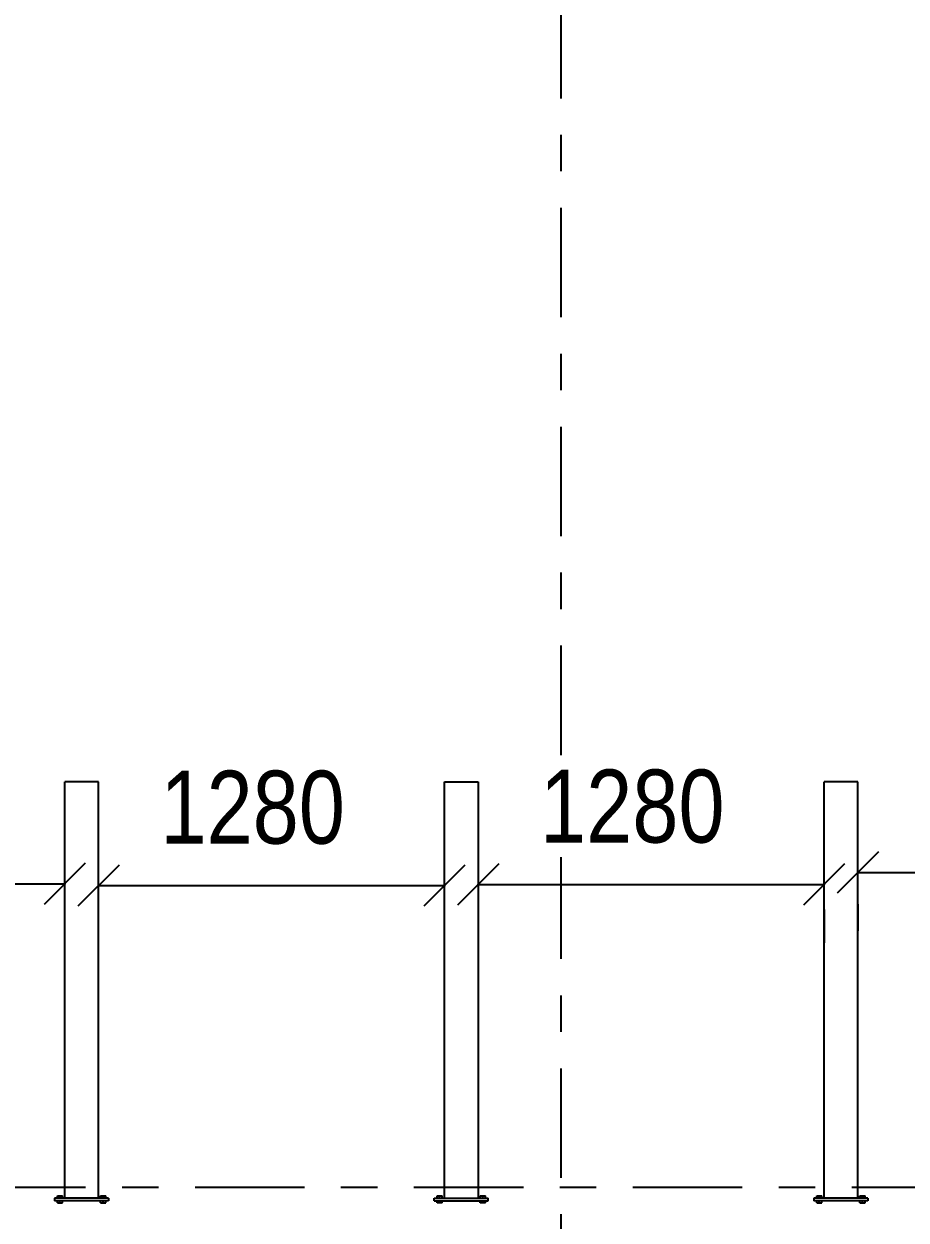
# Model space of a CAD drawing. Header units: millimetres. Extents: x 914 to 1731, y -85 to 465.
# Drawn here: x 1184.54 to 1208.72, y 368.01 to 400.8 of the extents above; entities that cross this region are included whole.
import ezdxf

# ---------------------------------------------------------------- set-up
doc = ezdxf.new("R2010")
doc.units = ezdxf.units.MM
doc.linetypes.add('XKITLINE00', pattern=[0])
doc.linetypes.add('XKITLINE03', pattern=[6, 3, -1, 1, -1])
for name, color, linetype, lineweight in [('Bolt', 1, 'Continuous', 0), ('S033M_GRID-STRUCT', 1, 'Continuous', 0), ('S060M_DIMENSION', 6, 'Continuous', 0), ('S281M_STEEL-COL', 3, 'Continuous', 0)]:
    doc.layers.add(name, color=color, linetype=linetype, lineweight=lineweight)
doc.styles.add('COMIC_SANS_MS', font='comic.ttf')

msp = doc.modelspace()

# ---------------------------------------------------------------- linework, layer by layer
at = {"layer": 'Bolt', "linetype": 'XKITLINE00', "lineweight": 25}
for p, q in [((1185.459, 368.614), (1185.459, 368.673)), ((1185.459, 368.673), (1185.6, 368.673)), ((1185.459, 368.614), (1185.459, 368.673)), ((1185.459, 368.673), (1185.6, 368.673)), ((1185.459, 368.614), (1185.459, 368.673)), ((1185.459, 368.673), (1185.6, 368.673)), ((1185.459, 368.614), (1185.459, 368.673)), ((1185.459, 368.673), (1185.6, 368.673)), ((1185.459, 368.614), (1185.459, 368.673)), ((1185.459, 368.673), (1185.6, 368.673)), ((1185.459, 368.614), (1185.459, 368.673)), ((1185.459, 368.673), (1185.6, 368.673)), ((1185.459, 368.614), (1185.459, 368.673)), ((1185.459, 368.673), (1185.6, 368.673)), ((1185.459, 368.614), (1185.459, 368.673)), ((1185.459, 368.673), (1185.6, 368.673)), ((1185.459, 368.614), (1185.459, 368.673)), ((1185.459, 368.673), (1185.6, 368.673)), ((1185.459, 368.614), (1185.459, 368.673)), ((1185.459, 368.673), (1185.6, 368.673)), ((1185.459, 368.614), (1185.459, 368.673)), ((1185.459, 368.673), (1185.6, 368.673)), ((1185.459, 368.614), (1185.459, 368.673)), ((1185.459, 368.673), (1185.6, 368.673)), ((1185.459, 368.614), (1185.459, 368.673)), ((1185.459, 368.673), (1185.6, 368.673)), ((1185.459, 368.614), (1185.459, 368.673)), ((1185.459, 368.673), (1185.6, 368.673)), ((1185.459, 368.614), (1185.459, 368.673)), ((1185.459, 368.673), (1185.6, 368.673)), ((1185.459, 368.614), (1185.459, 368.673)), ((1185.459, 368.673), (1185.6, 368.673)), ((1185.459, 368.614), (1185.459, 368.673)), ((1185.459, 368.673), (1185.6, 368.673)), ((1185.459, 368.614), (1185.459, 368.673)), ((1185.459, 368.673), (1185.6, 368.673)), ((1185.459, 368.614), (1185.459, 368.673)), ((1185.459, 368.673), (1185.6, 368.673)), ((1185.459, 368.614), (1185.459, 368.673)), ((1185.459, 368.673), (1185.6, 368.673)), ((1185.459, 368.614), (1185.459, 368.673)), ((1185.459, 368.673), (1185.6, 368.673)), ((1185.459, 368.614), (1185.459, 368.673)), ((1185.459, 368.673), (1185.6, 368.673)), ((1185.459, 368.481), (1185.459, 368.54)), ((1185.459, 368.481), (1185.459, 368.54)), ((1185.459, 368.481), (1185.459, 368.54)), ((1185.459, 368.481), (1185.459, 368.54)), ((1185.459, 368.481), (1185.459, 368.54)), ((1185.459, 368.481), (1185.459, 368.54)), ((1185.459, 368.481), (1185.459, 368.54)), ((1185.459, 368.481), (1185.459, 368.54)), ((1185.459, 368.481), (1185.459, 368.54)), ((1185.459, 368.481), (1185.459, 368.54)), ((1185.459, 368.481), (1185.459, 368.54)), ((1185.459, 368.481), (1185.459, 368.54)), ((1185.459, 368.481), (1185.459, 368.54)), ((1185.459, 368.481), (1185.459, 368.54)), ((1185.459, 368.481), (1185.459, 368.54)), ((1185.459, 368.481), (1185.459, 368.54)), ((1185.459, 368.481), (1185.459, 368.54)), ((1185.459, 368.481), (1185.459, 368.54)), ((1185.459, 368.481), (1185.459, 368.54)), ((1185.459, 368.481), (1185.459, 368.54)), ((1185.459, 368.481), (1185.459, 368.54)), ((1185.459, 368.481), (1185.459, 368.54)), ((1185.53, 368.614), (1185.53, 368.673)), ((1185.53, 368.614), (1185.53, 368.673)), ((1185.53, 368.614), (1185.53, 368.673)), ((1185.53, 368.614), (1185.53, 368.673)), ((1185.53, 368.614), (1185.53, 368.673)), ((1185.53, 368.614), (1185.53, 368.673)), ((1185.53, 368.614), (1185.53, 368.673)), ((1185.53, 368.614), (1185.53, 368.673)), ((1185.53, 368.614), (1185.53, 368.673)), ((1185.53, 368.614), (1185.53, 368.673)), ((1185.53, 368.614), (1185.53, 368.673)), ((1185.53, 368.614), (1185.53, 368.673)), ((1185.53, 368.614), (1185.53, 368.673)), ((1185.53, 368.614), (1185.53, 368.673)), ((1185.53, 368.614), (1185.53, 368.673)), ((1185.53, 368.614), (1185.53, 368.673)), ((1185.53, 368.614), (1185.53, 368.673)), ((1185.53, 368.614), (1185.53, 368.673)), ((1185.53, 368.614), (1185.53, 368.673)), ((1185.53, 368.614), (1185.53, 368.673)), ((1185.53, 368.614), (1185.53, 368.673)), ((1185.53, 368.614), (1185.53, 368.673)), ((1185.53, 368.481), (1185.53, 368.54)), ((1185.53, 368.481), (1185.53, 368.54)), ((1185.53, 368.481), (1185.53, 368.54)), ((1185.53, 368.481), (1185.53, 368.54)), ((1185.53, 368.481), (1185.53, 368.54)), ((1185.53, 368.481), (1185.53, 368.54)), ((1185.53, 368.481), (1185.53, 368.54)), ((1185.53, 368.481), (1185.53, 368.54)), ((1185.53, 368.481), (1185.53, 368.54)), ((1185.53, 368.481), (1185.53, 368.54)), ((1185.53, 368.481), (1185.53, 368.54)), ((1185.53, 368.481), (1185.53, 368.54)), ((1185.53, 368.481), (1185.53, 368.54)), ((1185.53, 368.481), (1185.53, 368.54)), ((1185.53, 368.481), (1185.53, 368.54)), ((1185.53, 368.481), (1185.53, 368.54)), ((1185.53, 368.481), (1185.53, 368.54)), ((1185.53, 368.481), (1185.53, 368.54)), ((1185.53, 368.481), (1185.53, 368.54)), ((1185.53, 368.481), (1185.53, 368.54)), ((1185.53, 368.481), (1185.53, 368.54)), ((1185.53, 368.481), (1185.53, 368.54)), ((1185.6, 368.614), (1185.6, 368.673)), ((1185.6, 368.614), (1185.6, 368.673)), ((1185.6, 368.614), (1185.6, 368.673)), ((1185.6, 368.614), (1185.6, 368.673)), ((1185.6, 368.614), (1185.6, 368.673)), ((1185.6, 368.614), (1185.6, 368.673)), ((1185.6, 368.614), (1185.6, 368.673)), ((1185.6, 368.614), (1185.6, 368.673)), ((1185.6, 368.614), (1185.6, 368.673)), ((1185.6, 368.614), (1185.6, 368.673)), ((1185.6, 368.614), (1185.6, 368.673)), ((1185.6, 368.614), (1185.6, 368.673)), ((1185.6, 368.614), (1185.6, 368.673)), ((1185.6, 368.614), (1185.6, 368.673)), ((1185.6, 368.614), (1185.6, 368.673)), ((1185.6, 368.614), (1185.6, 368.673)), ((1185.6, 368.614), (1185.6, 368.673)), ((1185.6, 368.614), (1185.6, 368.673)), ((1185.6, 368.614), (1185.6, 368.673)), ((1185.6, 368.614), (1185.6, 368.673)), ((1185.6, 368.614), (1185.6, 368.673)), ((1185.6, 368.614), (1185.6, 368.673)), ((1185.6, 368.481), (1185.6, 368.54)), ((1185.6, 368.481), (1185.6, 368.54)), ((1185.6, 368.481), (1185.6, 368.54)), ((1185.6, 368.481), (1185.6, 368.54)), ((1185.6, 368.481), (1185.6, 368.54)), ((1185.6, 368.481), (1185.6, 368.54)), ((1185.6, 368.481), (1185.6, 368.54)), ((1185.6, 368.481), (1185.6, 368.54)), ((1185.6, 368.481), (1185.6, 368.54)), ((1185.6, 368.481), (1185.6, 368.54)), ((1185.6, 368.481), (1185.6, 368.54)), ((1185.6, 368.481), (1185.6, 368.54)), ((1185.6, 368.481), (1185.6, 368.54)), ((1185.6, 368.481), (1185.6, 368.54)), ((1185.6, 368.481), (1185.6, 368.54)), ((1185.6, 368.481), (1185.6, 368.54)), ((1185.6, 368.481), (1185.6, 368.54)), ((1185.6, 368.481), (1185.6, 368.54)), ((1185.6, 368.481), (1185.6, 368.54)), ((1185.6, 368.481), (1185.6, 368.54)), ((1185.6, 368.481), (1185.6, 368.54)), ((1185.6, 368.481), (1185.6, 368.54)), ((1186.645, 368.614), (1186.645, 368.673)), ((1186.645, 368.673), (1186.785, 368.673)), ((1186.645, 368.614), (1186.645, 368.673)), ((1186.645, 368.673), (1186.785, 368.673)), ((1186.645, 368.614), (1186.645, 368.673)), ((1186.645, 368.673), (1186.785, 368.673)), ((1186.645, 368.614), (1186.645, 368.673)), ((1186.645, 368.673), (1186.785, 368.673)), ((1186.645, 368.614), (1186.645, 368.673)), ((1186.645, 368.673), (1186.785, 368.673)), ((1186.645, 368.614), (1186.645, 368.673)), ((1186.645, 368.673), (1186.785, 368.673)), ((1186.645, 368.614), (1186.645, 368.673)), ((1186.645, 368.673), (1186.785, 368.673)), ((1186.645, 368.614), (1186.645, 368.673)), ((1186.645, 368.673), (1186.785, 368.673)), ((1186.645, 368.614), (1186.645, 368.673)), ((1186.645, 368.673), (1186.785, 368.673)), ((1186.645, 368.614), (1186.645, 368.673)), ((1186.645, 368.673), (1186.785, 368.673)), ((1186.645, 368.614), (1186.645, 368.673)), ((1186.645, 368.673), (1186.785, 368.673)), ((1186.645, 368.614), (1186.645, 368.673)), ((1186.645, 368.673), (1186.785, 368.673)), ((1186.645, 368.614), (1186.645, 368.673)), ((1186.645, 368.673), (1186.785, 368.673)), ((1186.645, 368.614), (1186.645, 368.673)), ((1186.645, 368.673), (1186.785, 368.673)), ((1186.645, 368.614), (1186.645, 368.673)), ((1186.645, 368.673), (1186.785, 368.673)), ((1186.645, 368.614), (1186.645, 368.673)), ((1186.645, 368.673), (1186.785, 368.673)), ((1186.645, 368.614), (1186.645, 368.673)), ((1186.645, 368.673), (1186.785, 368.673)), ((1186.645, 368.614), (1186.645, 368.673)), ((1186.645, 368.673), (1186.785, 368.673)), ((1186.645, 368.614), (1186.645, 368.673)), ((1186.645, 368.673), (1186.785, 368.673)), ((1186.645, 368.614), (1186.645, 368.673)), ((1186.645, 368.673), (1186.785, 368.673)), ((1186.645, 368.614), (1186.645, 368.673)), ((1186.645, 368.673), (1186.785, 368.673)), ((1186.645, 368.614), (1186.645, 368.673)), ((1186.645, 368.673), (1186.785, 368.673)), ((1186.645, 368.481), (1186.645, 368.54)), ((1186.645, 368.481), (1186.645, 368.54)), ((1186.645, 368.481), (1186.645, 368.54)), ((1186.645, 368.481), (1186.645, 368.54)), ((1186.645, 368.481), (1186.645, 368.54)), ((1186.645, 368.481), (1186.645, 368.54)), ((1186.645, 368.481), (1186.645, 368.54)), ((1186.645, 368.481), (1186.645, 368.54)), ((1186.645, 368.481), (1186.645, 368.54)), ((1186.645, 368.481), (1186.645, 368.54)), ((1186.645, 368.481), (1186.645, 368.54)), ((1186.645, 368.481), (1186.645, 368.54)), ((1186.645, 368.481), (1186.645, 368.54)), ((1186.645, 368.481), (1186.645, 368.54)), ((1186.645, 368.481), (1186.645, 368.54)), ((1186.645, 368.481), (1186.645, 368.54)), ((1186.645, 368.481), (1186.645, 368.54)), ((1186.645, 368.481), (1186.645, 368.54)), ((1186.645, 368.481), (1186.645, 368.54)), ((1186.645, 368.481), (1186.645, 368.54)), ((1186.645, 368.481), (1186.645, 368.54)), ((1186.645, 368.481), (1186.645, 368.54)), ((1186.715, 368.614), (1186.715, 368.673)), ((1186.715, 368.614), (1186.715, 368.673)), ((1186.715, 368.614), (1186.715, 368.673)), ((1186.715, 368.614), (1186.715, 368.673)), ((1186.715, 368.614), (1186.715, 368.673)), ((1186.715, 368.614), (1186.715, 368.673)), ((1186.715, 368.614), (1186.715, 368.673)), ((1186.715, 368.614), (1186.715, 368.673)), ((1186.715, 368.614), (1186.715, 368.673)), ((1186.715, 368.614), (1186.715, 368.673)), ((1186.715, 368.614), (1186.715, 368.673)), ((1186.715, 368.614), (1186.715, 368.673)), ((1186.715, 368.614), (1186.715, 368.673)), ((1186.715, 368.614), (1186.715, 368.673)), ((1186.715, 368.614), (1186.715, 368.673)), ((1186.715, 368.614), (1186.715, 368.673)), ((1186.715, 368.614), (1186.715, 368.673)), ((1186.715, 368.614), (1186.715, 368.673)), ((1186.715, 368.614), (1186.715, 368.673)), ((1186.715, 368.614), (1186.715, 368.673)), ((1186.715, 368.614), (1186.715, 368.673)), ((1186.715, 368.614), (1186.715, 368.673)), ((1186.715, 368.481), (1186.715, 368.54)), ((1186.715, 368.481), (1186.715, 368.54)), ((1186.715, 368.481), (1186.715, 368.54)), ((1186.715, 368.481), (1186.715, 368.54)), ((1186.715, 368.481), (1186.715, 368.54)), ((1186.715, 368.481), (1186.715, 368.54)), ((1186.715, 368.481), (1186.715, 368.54)), ((1186.715, 368.481), (1186.715, 368.54)), ((1186.715, 368.481), (1186.715, 368.54)), ((1186.715, 368.481), (1186.715, 368.54)), ((1186.715, 368.481), (1186.715, 368.54)), ((1186.715, 368.481), (1186.715, 368.54)), ((1186.715, 368.481), (1186.715, 368.54)), ((1186.715, 368.481), (1186.715, 368.54)), ((1186.715, 368.481), (1186.715, 368.54)), ((1186.715, 368.481), (1186.715, 368.54)), ((1186.715, 368.481), (1186.715, 368.54)), ((1186.715, 368.481), (1186.715, 368.54)), ((1186.715, 368.481), (1186.715, 368.54)), ((1186.715, 368.481), (1186.715, 368.54)), ((1186.715, 368.481), (1186.715, 368.54)), ((1186.715, 368.481), (1186.715, 368.54)), ((1186.785, 368.614), (1186.785, 368.673)), ((1186.785, 368.614), (1186.785, 368.673)), ((1186.785, 368.614), (1186.785, 368.673)), ((1186.785, 368.614), (1186.785, 368.673)), ((1186.785, 368.614), (1186.785, 368.673)), ((1186.785, 368.614), (1186.785, 368.673)), ((1186.785, 368.614), (1186.785, 368.673)), ((1186.785, 368.614), (1186.785, 368.673)), ((1186.785, 368.614), (1186.785, 368.673)), ((1186.785, 368.614), (1186.785, 368.673)), ((1186.785, 368.614), (1186.785, 368.673)), ((1186.785, 368.614), (1186.785, 368.673)), ((1186.785, 368.614), (1186.785, 368.673)), ((1186.785, 368.614), (1186.785, 368.673)), ((1186.785, 368.614), (1186.785, 368.673)), ((1186.785, 368.614), (1186.785, 368.673)), ((1186.785, 368.614), (1186.785, 368.673)), ((1186.785, 368.614), (1186.785, 368.673)), ((1186.785, 368.614), (1186.785, 368.673)), ((1186.785, 368.614), (1186.785, 368.673)), ((1186.785, 368.614), (1186.785, 368.673)), ((1186.785, 368.614), (1186.785, 368.673)), ((1186.785, 368.481), (1186.785, 368.54)), ((1186.785, 368.481), (1186.785, 368.54)), ((1186.785, 368.481), (1186.785, 368.54)), ((1186.785, 368.481), (1186.785, 368.54)), ((1186.785, 368.481), (1186.785, 368.54)), ((1186.785, 368.481), (1186.785, 368.54)), ((1186.785, 368.481), (1186.785, 368.54)), ((1186.785, 368.481), (1186.785, 368.54)), ((1186.785, 368.481), (1186.785, 368.54)), ((1186.785, 368.481), (1186.785, 368.54)), ((1186.785, 368.481), (1186.785, 368.54)), ((1186.785, 368.481), (1186.785, 368.54)), ((1186.785, 368.481), (1186.785, 368.54)), ((1186.785, 368.481), (1186.785, 368.54)), ((1186.785, 368.481), (1186.785, 368.54)), ((1186.785, 368.481), (1186.785, 368.54)), ((1186.785, 368.481), (1186.785, 368.54)), ((1186.785, 368.481), (1186.785, 368.54)), ((1186.785, 368.481), (1186.785, 368.54)), ((1186.785, 368.481), (1186.785, 368.54)), ((1186.785, 368.481), (1186.785, 368.54)), ((1186.785, 368.481), (1186.785, 368.54)), ((1195.867, 368.614), (1195.867, 368.673)), ((1195.867, 368.673), (1196.007, 368.673)), ((1195.867, 368.614), (1195.867, 368.673)), ((1195.867, 368.673), (1196.007, 368.673)), ((1195.867, 368.614), (1195.867, 368.673)), ((1195.867, 368.673), (1196.007, 368.673)), ((1195.867, 368.614), (1195.867, 368.673)), ((1195.867, 368.673), (1196.007, 368.673)), ((1195.867, 368.614), (1195.867, 368.673)), ((1195.867, 368.673), (1196.007, 368.673)), ((1195.867, 368.614), (1195.867, 368.673)), ((1195.867, 368.673), (1196.007, 368.673)), ((1195.867, 368.614), (1195.867, 368.673)), ((1195.867, 368.673), (1196.007, 368.673)), ((1195.867, 368.614), (1195.867, 368.673)), ((1195.867, 368.673), (1196.007, 368.673)), ((1195.867, 368.614), (1195.867, 368.673)), ((1195.867, 368.673), (1196.007, 368.673)), ((1195.867, 368.614), (1195.867, 368.673)), ((1195.867, 368.673), (1196.007, 368.673)), ((1195.867, 368.614), (1195.867, 368.673)), ((1195.867, 368.673), (1196.007, 368.673)), ((1195.867, 368.614), (1195.867, 368.673)), ((1195.867, 368.673), (1196.007, 368.673)), ((1195.867, 368.614), (1195.867, 368.673)), ((1195.867, 368.673), (1196.007, 368.673)), ((1195.867, 368.614), (1195.867, 368.673)), ((1195.867, 368.673), (1196.007, 368.673)), ((1195.867, 368.614), (1195.867, 368.673)), ((1195.867, 368.673), (1196.007, 368.673)), ((1195.867, 368.614), (1195.867, 368.673)), ((1195.867, 368.673), (1196.007, 368.673)), ((1195.867, 368.614), (1195.867, 368.673)), ((1195.867, 368.673), (1196.007, 368.673)), ((1195.867, 368.614), (1195.867, 368.673)), ((1195.867, 368.673), (1196.007, 368.673)), ((1195.867, 368.614), (1195.867, 368.673)), ((1195.867, 368.673), (1196.007, 368.673)), ((1195.867, 368.614), (1195.867, 368.673)), ((1195.867, 368.673), (1196.007, 368.673)), ((1195.867, 368.614), (1195.867, 368.673)), ((1195.867, 368.673), (1196.007, 368.673)), ((1195.867, 368.614), (1195.867, 368.673)), ((1195.867, 368.673), (1196.007, 368.673)), ((1195.867, 368.481), (1195.867, 368.54)), ((1195.867, 368.481), (1195.867, 368.54)), ((1195.867, 368.481), (1195.867, 368.54)), ((1195.867, 368.481), (1195.867, 368.54)), ((1195.867, 368.481), (1195.867, 368.54)), ((1195.867, 368.481), (1195.867, 368.54)), ((1195.867, 368.481), (1195.867, 368.54)), ((1195.867, 368.481), (1195.867, 368.54)), ((1195.867, 368.481), (1195.867, 368.54)), ((1195.867, 368.481), (1195.867, 368.54)), ((1195.867, 368.481), (1195.867, 368.54)), ((1195.867, 368.481), (1195.867, 368.54)), ((1195.867, 368.481), (1195.867, 368.54)), ((1195.867, 368.481), (1195.867, 368.54)), ((1195.867, 368.481), (1195.867, 368.54)), ((1195.867, 368.481), (1195.867, 368.54)), ((1195.867, 368.481), (1195.867, 368.54)), ((1195.867, 368.481), (1195.867, 368.54)), ((1195.867, 368.481), (1195.867, 368.54)), ((1195.867, 368.481), (1195.867, 368.54)), ((1195.867, 368.481), (1195.867, 368.54)), ((1195.867, 368.481), (1195.867, 368.54)), ((1195.937, 368.614), (1195.937, 368.673)), ((1195.937, 368.614), (1195.937, 368.673)), ((1195.937, 368.614), (1195.937, 368.673)), ((1195.937, 368.614), (1195.937, 368.673)), ((1195.937, 368.614), (1195.937, 368.673)), ((1195.937, 368.614), (1195.937, 368.673)), ((1195.937, 368.614), (1195.937, 368.673)), ((1195.937, 368.614), (1195.937, 368.673)), ((1195.937, 368.614), (1195.937, 368.673)), ((1195.937, 368.614), (1195.937, 368.673)), ((1195.937, 368.614), (1195.937, 368.673)), ((1195.937, 368.614), (1195.937, 368.673)), ((1195.937, 368.614), (1195.937, 368.673)), ((1195.937, 368.614), (1195.937, 368.673)), ((1195.937, 368.614), (1195.937, 368.673)), ((1195.937, 368.614), (1195.937, 368.673)), ((1195.937, 368.614), (1195.937, 368.673)), ((1195.937, 368.614), (1195.937, 368.673)), ((1195.937, 368.614), (1195.937, 368.673)), ((1195.937, 368.614), (1195.937, 368.673)), ((1195.937, 368.614), (1195.937, 368.673)), ((1195.937, 368.614), (1195.937, 368.673)), ((1195.937, 368.481), (1195.937, 368.54)), ((1195.937, 368.481), (1195.937, 368.54)), ((1195.937, 368.481), (1195.937, 368.54)), ((1195.937, 368.481), (1195.937, 368.54)), ((1195.937, 368.481), (1195.937, 368.54)), ((1195.937, 368.481), (1195.937, 368.54)), ((1195.937, 368.481), (1195.937, 368.54)), ((1195.937, 368.481), (1195.937, 368.54)), ((1195.937, 368.481), (1195.937, 368.54)), ((1195.937, 368.481), (1195.937, 368.54)), ((1195.937, 368.481), (1195.937, 368.54)), ((1195.937, 368.481), (1195.937, 368.54)), ((1195.937, 368.481), (1195.937, 368.54)), ((1195.937, 368.481), (1195.937, 368.54)), ((1195.937, 368.481), (1195.937, 368.54)), ((1195.937, 368.481), (1195.937, 368.54)), ((1195.937, 368.481), (1195.937, 368.54)), ((1195.937, 368.481), (1195.937, 368.54)), ((1195.937, 368.481), (1195.937, 368.54)), ((1195.937, 368.481), (1195.937, 368.54)), ((1195.937, 368.481), (1195.937, 368.54)), ((1195.937, 368.481), (1195.937, 368.54)), ((1196.007, 368.614), (1196.007, 368.673)), ((1196.007, 368.614), (1196.007, 368.673)), ((1196.007, 368.614), (1196.007, 368.673)), ((1196.007, 368.614), (1196.007, 368.673)), ((1196.007, 368.614), (1196.007, 368.673)), ((1196.007, 368.614), (1196.007, 368.673)), ((1196.007, 368.614), (1196.007, 368.673)), ((1196.007, 368.614), (1196.007, 368.673)), ((1196.007, 368.614), (1196.007, 368.673)), ((1196.007, 368.614), (1196.007, 368.673)), ((1196.007, 368.614), (1196.007, 368.673)), ((1196.007, 368.614), (1196.007, 368.673)), ((1196.007, 368.614), (1196.007, 368.673)), ((1196.007, 368.614), (1196.007, 368.673)), ((1196.007, 368.614), (1196.007, 368.673)), ((1196.007, 368.614), (1196.007, 368.673)), ((1196.007, 368.614), (1196.007, 368.673)), ((1196.007, 368.614), (1196.007, 368.673)), ((1196.007, 368.614), (1196.007, 368.673)), ((1196.007, 368.614), (1196.007, 368.673)), ((1196.007, 368.614), (1196.007, 368.673)), ((1196.007, 368.614), (1196.007, 368.673)), ((1196.007, 368.481), (1196.007, 368.54)), ((1196.007, 368.481), (1196.007, 368.54)), ((1196.007, 368.481), (1196.007, 368.54)), ((1196.007, 368.481), (1196.007, 368.54)), ((1196.007, 368.481), (1196.007, 368.54)), ((1196.007, 368.481), (1196.007, 368.54)), ((1196.007, 368.481), (1196.007, 368.54)), ((1196.007, 368.481), (1196.007, 368.54)), ((1196.007, 368.481), (1196.007, 368.54)), ((1196.007, 368.481), (1196.007, 368.54)), ((1196.007, 368.481), (1196.007, 368.54)), ((1196.007, 368.481), (1196.007, 368.54)), ((1196.007, 368.481), (1196.007, 368.54)), ((1196.007, 368.481), (1196.007, 368.54)), ((1196.007, 368.481), (1196.007, 368.54)), ((1196.007, 368.481), (1196.007, 368.54)), ((1196.007, 368.481), (1196.007, 368.54)), ((1196.007, 368.481), (1196.007, 368.54)), ((1196.007, 368.481), (1196.007, 368.54)), ((1196.007, 368.481), (1196.007, 368.54)), ((1196.007, 368.481), (1196.007, 368.54)), ((1196.007, 368.481), (1196.007, 368.54)), ((1197.052, 368.614), (1197.052, 368.673)), ((1197.052, 368.673), (1197.193, 368.673)), ((1197.052, 368.614), (1197.052, 368.673)), ((1197.052, 368.673), (1197.193, 368.673)), ((1197.052, 368.614), (1197.052, 368.673)), ((1197.052, 368.673), (1197.193, 368.673)), ((1197.052, 368.614), (1197.052, 368.673)), ((1197.052, 368.673), (1197.193, 368.673)), ((1197.052, 368.614), (1197.052, 368.673)), ((1197.052, 368.673), (1197.193, 368.673)), ((1197.052, 368.614), (1197.052, 368.673)), ((1197.052, 368.673), (1197.193, 368.673)), ((1197.052, 368.614), (1197.052, 368.673)), ((1197.052, 368.673), (1197.193, 368.673)), ((1197.052, 368.614), (1197.052, 368.673)), ((1197.052, 368.673), (1197.193, 368.673)), ((1197.052, 368.614), (1197.052, 368.673)), ((1197.052, 368.673), (1197.193, 368.673)), ((1197.052, 368.614), (1197.052, 368.673)), ((1197.052, 368.673), (1197.193, 368.673)), ((1197.052, 368.614), (1197.052, 368.673)), ((1197.052, 368.673), (1197.193, 368.673)), ((1197.052, 368.614), (1197.052, 368.673)), ((1197.052, 368.673), (1197.193, 368.673)), ((1197.052, 368.614), (1197.052, 368.673)), ((1197.052, 368.673), (1197.193, 368.673)), ((1197.052, 368.614), (1197.052, 368.673)), ((1197.052, 368.673), (1197.193, 368.673)), ((1197.052, 368.614), (1197.052, 368.673)), ((1197.052, 368.673), (1197.193, 368.673)), ((1197.052, 368.614), (1197.052, 368.673)), ((1197.052, 368.673), (1197.193, 368.673)), ((1197.052, 368.614), (1197.052, 368.673)), ((1197.052, 368.673), (1197.193, 368.673)), ((1197.052, 368.614), (1197.052, 368.673)), ((1197.052, 368.673), (1197.193, 368.673)), ((1197.052, 368.614), (1197.052, 368.673)), ((1197.052, 368.673), (1197.193, 368.673)), ((1197.052, 368.614), (1197.052, 368.673)), ((1197.052, 368.673), (1197.193, 368.673)), ((1197.052, 368.614), (1197.052, 368.673)), ((1197.052, 368.673), (1197.193, 368.673)), ((1197.052, 368.614), (1197.052, 368.673)), ((1197.052, 368.673), (1197.193, 368.673)), ((1197.052, 368.481), (1197.052, 368.54)), ((1197.052, 368.481), (1197.052, 368.54)), ((1197.052, 368.481), (1197.052, 368.54)), ((1197.052, 368.481), (1197.052, 368.54)), ((1197.052, 368.481), (1197.052, 368.54)), ((1197.052, 368.481), (1197.052, 368.54)), ((1197.052, 368.481), (1197.052, 368.54)), ((1197.052, 368.481), (1197.052, 368.54)), ((1197.052, 368.481), (1197.052, 368.54)), ((1197.052, 368.481), (1197.052, 368.54)), ((1197.052, 368.481), (1197.052, 368.54)), ((1197.052, 368.481), (1197.052, 368.54)), ((1197.052, 368.481), (1197.052, 368.54)), ((1197.052, 368.481), (1197.052, 368.54)), ((1197.052, 368.481), (1197.052, 368.54)), ((1197.052, 368.481), (1197.052, 368.54)), ((1197.052, 368.481), (1197.052, 368.54)), ((1197.052, 368.481), (1197.052, 368.54)), ((1197.052, 368.481), (1197.052, 368.54)), ((1197.052, 368.481), (1197.052, 368.54)), ((1197.052, 368.481), (1197.052, 368.54)), ((1197.052, 368.481), (1197.052, 368.54)), ((1197.122, 368.614), (1197.122, 368.673)), ((1197.122, 368.614), (1197.122, 368.673)), ((1197.122, 368.614), (1197.122, 368.673)), ((1197.122, 368.614), (1197.122, 368.673)), ((1197.122, 368.614), (1197.122, 368.673)), ((1197.122, 368.614), (1197.122, 368.673)), ((1197.122, 368.614), (1197.122, 368.673)), ((1197.122, 368.614), (1197.122, 368.673)), ((1197.122, 368.614), (1197.122, 368.673)), ((1197.122, 368.614), (1197.122, 368.673)), ((1197.122, 368.614), (1197.122, 368.673)), ((1197.122, 368.614), (1197.122, 368.673)), ((1197.122, 368.614), (1197.122, 368.673)), ((1197.122, 368.614), (1197.122, 368.673)), ((1197.122, 368.614), (1197.122, 368.673)), ((1197.122, 368.614), (1197.122, 368.673)), ((1197.122, 368.614), (1197.122, 368.673)), ((1197.122, 368.614), (1197.122, 368.673)), ((1197.122, 368.614), (1197.122, 368.673)), ((1197.122, 368.614), (1197.122, 368.673)), ((1197.122, 368.614), (1197.122, 368.673)), ((1197.122, 368.614), (1197.122, 368.673)), ((1197.122, 368.481), (1197.122, 368.54)), ((1197.122, 368.481), (1197.122, 368.54)), ((1197.122, 368.481), (1197.122, 368.54)), ((1197.122, 368.481), (1197.122, 368.54)), ((1197.122, 368.481), (1197.122, 368.54)), ((1197.122, 368.481), (1197.122, 368.54)), ((1197.122, 368.481), (1197.122, 368.54)), ((1197.122, 368.481), (1197.122, 368.54)), ((1197.122, 368.481), (1197.122, 368.54)), ((1197.122, 368.481), (1197.122, 368.54)), ((1197.122, 368.481), (1197.122, 368.54)), ((1197.122, 368.481), (1197.122, 368.54)), ((1197.122, 368.481), (1197.122, 368.54)), ((1197.122, 368.481), (1197.122, 368.54)), ((1197.122, 368.481), (1197.122, 368.54)), ((1197.122, 368.481), (1197.122, 368.54)), ((1197.122, 368.481), (1197.122, 368.54)), ((1197.122, 368.481), (1197.122, 368.54)), ((1197.122, 368.481), (1197.122, 368.54)), ((1197.122, 368.481), (1197.122, 368.54)), ((1197.122, 368.481), (1197.122, 368.54)), ((1197.122, 368.481), (1197.122, 368.54)), ((1197.193, 368.614), (1197.193, 368.673)), ((1197.193, 368.614), (1197.193, 368.673)), ((1197.193, 368.614), (1197.193, 368.673)), ((1197.193, 368.614), (1197.193, 368.673)), ((1197.193, 368.614), (1197.193, 368.673)), ((1197.193, 368.614), (1197.193, 368.673)), ((1197.193, 368.614), (1197.193, 368.673)), ((1197.193, 368.614), (1197.193, 368.673)), ((1197.193, 368.614), (1197.193, 368.673)), ((1197.193, 368.614), (1197.193, 368.673)), ((1197.193, 368.614), (1197.193, 368.673)), ((1197.193, 368.614), (1197.193, 368.673)), ((1197.193, 368.614), (1197.193, 368.673)), ((1197.193, 368.614), (1197.193, 368.673)), ((1197.193, 368.614), (1197.193, 368.673)), ((1197.193, 368.614), (1197.193, 368.673)), ((1197.193, 368.614), (1197.193, 368.673)), ((1197.193, 368.614), (1197.193, 368.673)), ((1197.193, 368.614), (1197.193, 368.673)), ((1197.193, 368.614), (1197.193, 368.673)), ((1197.193, 368.614), (1197.193, 368.673)), ((1197.193, 368.614), (1197.193, 368.673)), ((1197.193, 368.481), (1197.193, 368.54)), ((1197.193, 368.481), (1197.193, 368.54)), ((1197.193, 368.481), (1197.193, 368.54)), ((1197.193, 368.481), (1197.193, 368.54)), ((1197.193, 368.481), (1197.193, 368.54)), ((1197.193, 368.481), (1197.193, 368.54)), ((1197.193, 368.481), (1197.193, 368.54)), ((1197.193, 368.481), (1197.193, 368.54)), ((1197.193, 368.481), (1197.193, 368.54)), ((1197.193, 368.481), (1197.193, 368.54)), ((1197.193, 368.481), (1197.193, 368.54)), ((1197.193, 368.481), (1197.193, 368.54)), ((1197.193, 368.481), (1197.193, 368.54)), ((1197.193, 368.481), (1197.193, 368.54)), ((1197.193, 368.481), (1197.193, 368.54)), ((1197.193, 368.481), (1197.193, 368.54)), ((1197.193, 368.481), (1197.193, 368.54)), ((1197.193, 368.481), (1197.193, 368.54)), ((1197.193, 368.481), (1197.193, 368.54)), ((1197.193, 368.481), (1197.193, 368.54)), ((1197.193, 368.481), (1197.193, 368.54)), ((1197.193, 368.481), (1197.193, 368.54)), ((1206.274, 368.614), (1206.274, 368.673)), ((1206.274, 368.673), (1206.415, 368.673)), ((1206.274, 368.614), (1206.274, 368.673)), ((1206.274, 368.673), (1206.415, 368.673)), ((1206.274, 368.614), (1206.274, 368.673)), ((1206.274, 368.673), (1206.415, 368.673)), ((1206.274, 368.614), (1206.274, 368.673)), ((1206.274, 368.673), (1206.415, 368.673)), ((1206.274, 368.614), (1206.274, 368.673)), ((1206.274, 368.673), (1206.415, 368.673)), ((1206.274, 368.614), (1206.274, 368.673)), ((1206.274, 368.673), (1206.415, 368.673)), ((1206.274, 368.614), (1206.274, 368.673)), ((1206.274, 368.673), (1206.415, 368.673)), ((1206.274, 368.614), (1206.274, 368.673)), ((1206.274, 368.673), (1206.415, 368.673)), ((1206.274, 368.614), (1206.274, 368.673)), ((1206.274, 368.673), (1206.415, 368.673)), ((1206.274, 368.614), (1206.274, 368.673)), ((1206.274, 368.673), (1206.415, 368.673)), ((1206.274, 368.614), (1206.274, 368.673)), ((1206.274, 368.673), (1206.415, 368.673)), ((1206.274, 368.614), (1206.274, 368.673)), ((1206.274, 368.673), (1206.415, 368.673)), ((1206.274, 368.614), (1206.274, 368.673)), ((1206.274, 368.673), (1206.415, 368.673)), ((1206.274, 368.614), (1206.274, 368.673)), ((1206.274, 368.673), (1206.415, 368.673)), ((1206.274, 368.614), (1206.274, 368.673)), ((1206.274, 368.673), (1206.415, 368.673)), ((1206.274, 368.614), (1206.274, 368.673)), ((1206.274, 368.673), (1206.415, 368.673)), ((1206.274, 368.614), (1206.274, 368.673)), ((1206.274, 368.673), (1206.415, 368.673)), ((1206.274, 368.614), (1206.274, 368.673)), ((1206.274, 368.673), (1206.415, 368.673)), ((1206.274, 368.614), (1206.274, 368.673)), ((1206.274, 368.673), (1206.415, 368.673)), ((1206.274, 368.614), (1206.274, 368.673)), ((1206.274, 368.673), (1206.415, 368.673)), ((1206.274, 368.614), (1206.274, 368.673)), ((1206.274, 368.673), (1206.415, 368.673)), ((1206.274, 368.614), (1206.274, 368.673)), ((1206.274, 368.673), (1206.415, 368.673)), ((1206.274, 368.481), (1206.274, 368.54)), ((1206.274, 368.481), (1206.274, 368.54)), ((1206.274, 368.481), (1206.274, 368.54)), ((1206.274, 368.481), (1206.274, 368.54)), ((1206.274, 368.481), (1206.274, 368.54)), ((1206.274, 368.481), (1206.274, 368.54)), ((1206.274, 368.481), (1206.274, 368.54)), ((1206.274, 368.481), (1206.274, 368.54)), ((1206.274, 368.481), (1206.274, 368.54)), ((1206.274, 368.481), (1206.274, 368.54)), ((1206.274, 368.481), (1206.274, 368.54)), ((1206.274, 368.481), (1206.274, 368.54)), ((1206.274, 368.481), (1206.274, 368.54)), ((1206.274, 368.481), (1206.274, 368.54)), ((1206.274, 368.481), (1206.274, 368.54)), ((1206.274, 368.481), (1206.274, 368.54)), ((1206.274, 368.481), (1206.274, 368.54)), ((1206.274, 368.481), (1206.274, 368.54)), ((1206.274, 368.481), (1206.274, 368.54)), ((1206.274, 368.481), (1206.274, 368.54)), ((1206.274, 368.481), (1206.274, 368.54)), ((1206.274, 368.481), (1206.274, 368.54)), ((1206.345, 368.614), (1206.345, 368.673)), ((1206.345, 368.614), (1206.345, 368.673)), ((1206.345, 368.614), (1206.345, 368.673)), ((1206.345, 368.614), (1206.345, 368.673)), ((1206.345, 368.614), (1206.345, 368.673)), ((1206.345, 368.614), (1206.345, 368.673)), ((1206.345, 368.614), (1206.345, 368.673)), ((1206.345, 368.614), (1206.345, 368.673)), ((1206.345, 368.614), (1206.345, 368.673)), ((1206.345, 368.614), (1206.345, 368.673)), ((1206.345, 368.614), (1206.345, 368.673)), ((1206.345, 368.614), (1206.345, 368.673)), ((1206.345, 368.614), (1206.345, 368.673)), ((1206.345, 368.614), (1206.345, 368.673)), ((1206.345, 368.614), (1206.345, 368.673)), ((1206.345, 368.614), (1206.345, 368.673)), ((1206.345, 368.614), (1206.345, 368.673)), ((1206.345, 368.614), (1206.345, 368.673)), ((1206.345, 368.614), (1206.345, 368.673)), ((1206.345, 368.614), (1206.345, 368.673)), ((1206.345, 368.614), (1206.345, 368.673)), ((1206.345, 368.614), (1206.345, 368.673)), ((1206.345, 368.481), (1206.345, 368.54)), ((1206.345, 368.481), (1206.345, 368.54)), ((1206.345, 368.481), (1206.345, 368.54)), ((1206.345, 368.481), (1206.345, 368.54)), ((1206.345, 368.481), (1206.345, 368.54)), ((1206.345, 368.481), (1206.345, 368.54)), ((1206.345, 368.481), (1206.345, 368.54)), ((1206.345, 368.481), (1206.345, 368.54)), ((1206.345, 368.481), (1206.345, 368.54)), ((1206.345, 368.481), (1206.345, 368.54)), ((1206.345, 368.481), (1206.345, 368.54)), ((1206.345, 368.481), (1206.345, 368.54)), ((1206.345, 368.481), (1206.345, 368.54)), ((1206.345, 368.481), (1206.345, 368.54)), ((1206.345, 368.481), (1206.345, 368.54)), ((1206.345, 368.481), (1206.345, 368.54)), ((1206.345, 368.481), (1206.345, 368.54)), ((1206.345, 368.481), (1206.345, 368.54)), ((1206.345, 368.481), (1206.345, 368.54)), ((1206.345, 368.481), (1206.345, 368.54)), ((1206.345, 368.481), (1206.345, 368.54)), ((1206.345, 368.481), (1206.345, 368.54)), ((1206.415, 368.614), (1206.415, 368.673)), ((1206.415, 368.614), (1206.415, 368.673)), ((1206.415, 368.614), (1206.415, 368.673)), ((1206.415, 368.614), (1206.415, 368.673)), ((1206.415, 368.614), (1206.415, 368.673)), ((1206.415, 368.614), (1206.415, 368.673)), ((1206.415, 368.614), (1206.415, 368.673)), ((1206.415, 368.614), (1206.415, 368.673)), ((1206.415, 368.614), (1206.415, 368.673)), ((1206.415, 368.614), (1206.415, 368.673)), ((1206.415, 368.614), (1206.415, 368.673)), ((1206.415, 368.614), (1206.415, 368.673)), ((1206.415, 368.614), (1206.415, 368.673)), ((1206.415, 368.614), (1206.415, 368.673)), ((1206.415, 368.614), (1206.415, 368.673)), ((1206.415, 368.614), (1206.415, 368.673)), ((1206.415, 368.614), (1206.415, 368.673)), ((1206.415, 368.614), (1206.415, 368.673)), ((1206.415, 368.614), (1206.415, 368.673)), ((1206.415, 368.614), (1206.415, 368.673)), ((1206.415, 368.614), (1206.415, 368.673)), ((1206.415, 368.614), (1206.415, 368.673)), ((1206.415, 368.481), (1206.415, 368.54)), ((1206.415, 368.481), (1206.415, 368.54)), ((1206.415, 368.481), (1206.415, 368.54)), ((1206.415, 368.481), (1206.415, 368.54)), ((1206.415, 368.481), (1206.415, 368.54)), ((1206.415, 368.481), (1206.415, 368.54)), ((1206.415, 368.481), (1206.415, 368.54)), ((1206.415, 368.481), (1206.415, 368.54)), ((1206.415, 368.481), (1206.415, 368.54)), ((1206.415, 368.481), (1206.415, 368.54)), ((1206.415, 368.481), (1206.415, 368.54)), ((1206.415, 368.481), (1206.415, 368.54)), ((1206.415, 368.481), (1206.415, 368.54)), ((1206.415, 368.481), (1206.415, 368.54)), ((1206.415, 368.481), (1206.415, 368.54)), ((1206.415, 368.481), (1206.415, 368.54)), ((1206.415, 368.481), (1206.415, 368.54)), ((1206.415, 368.481), (1206.415, 368.54)), ((1206.415, 368.481), (1206.415, 368.54)), ((1206.415, 368.481), (1206.415, 368.54)), ((1206.415, 368.481), (1206.415, 368.54)), ((1206.415, 368.481), (1206.415, 368.54)), ((1207.459, 368.614), (1207.459, 368.673)), ((1207.459, 368.673), (1207.6, 368.673)), ((1207.459, 368.614), (1207.459, 368.673)), ((1207.459, 368.673), (1207.6, 368.673)), ((1207.459, 368.614), (1207.459, 368.673)), ((1207.459, 368.673), (1207.6, 368.673)), ((1207.459, 368.614), (1207.459, 368.673)), ((1207.459, 368.673), (1207.6, 368.673)), ((1207.459, 368.614), (1207.459, 368.673)), ((1207.459, 368.673), (1207.6, 368.673)), ((1207.459, 368.614), (1207.459, 368.673)), ((1207.459, 368.673), (1207.6, 368.673)), ((1207.459, 368.614), (1207.459, 368.673)), ((1207.459, 368.673), (1207.6, 368.673)), ((1207.459, 368.614), (1207.459, 368.673)), ((1207.459, 368.673), (1207.6, 368.673)), ((1207.459, 368.614), (1207.459, 368.673)), ((1207.459, 368.673), (1207.6, 368.673)), ((1207.459, 368.614), (1207.459, 368.673)), ((1207.459, 368.673), (1207.6, 368.673)), ((1207.459, 368.614), (1207.459, 368.673)), ((1207.459, 368.673), (1207.6, 368.673)), ((1207.459, 368.614), (1207.459, 368.673)), ((1207.459, 368.673), (1207.6, 368.673)), ((1207.459, 368.614), (1207.459, 368.673)), ((1207.459, 368.673), (1207.6, 368.673)), ((1207.459, 368.614), (1207.459, 368.673)), ((1207.459, 368.673), (1207.6, 368.673)), ((1207.459, 368.614), (1207.459, 368.673)), ((1207.459, 368.673), (1207.6, 368.673)), ((1207.459, 368.614), (1207.459, 368.673)), ((1207.459, 368.673), (1207.6, 368.673)), ((1207.459, 368.614), (1207.459, 368.673)), ((1207.459, 368.673), (1207.6, 368.673)), ((1207.459, 368.614), (1207.459, 368.673)), ((1207.459, 368.673), (1207.6, 368.673)), ((1207.459, 368.614), (1207.459, 368.673)), ((1207.459, 368.673), (1207.6, 368.673)), ((1207.459, 368.614), (1207.459, 368.673)), ((1207.459, 368.673), (1207.6, 368.673)), ((1207.459, 368.614), (1207.459, 368.673)), ((1207.459, 368.673), (1207.6, 368.673)), ((1207.459, 368.614), (1207.459, 368.673)), ((1207.459, 368.673), (1207.6, 368.673)), ((1207.459, 368.481), (1207.459, 368.54)), ((1207.459, 368.481), (1207.459, 368.54)), ((1207.459, 368.481), (1207.459, 368.54)), ((1207.459, 368.481), (1207.459, 368.54)), ((1207.459, 368.481), (1207.459, 368.54)), ((1207.459, 368.481), (1207.459, 368.54)), ((1207.459, 368.481), (1207.459, 368.54)), ((1207.459, 368.481), (1207.459, 368.54)), ((1207.459, 368.481), (1207.459, 368.54)), ((1207.459, 368.481), (1207.459, 368.54)), ((1207.459, 368.481), (1207.459, 368.54)), ((1207.459, 368.481), (1207.459, 368.54)), ((1207.459, 368.481), (1207.459, 368.54)), ((1207.459, 368.481), (1207.459, 368.54)), ((1207.459, 368.481), (1207.459, 368.54)), ((1207.459, 368.481), (1207.459, 368.54)), ((1207.459, 368.481), (1207.459, 368.54)), ((1207.459, 368.481), (1207.459, 368.54)), ((1207.459, 368.481), (1207.459, 368.54)), ((1207.459, 368.481), (1207.459, 368.54)), ((1207.459, 368.481), (1207.459, 368.54)), ((1207.459, 368.481), (1207.459, 368.54)), ((1207.53, 368.614), (1207.53, 368.673)), ((1207.53, 368.614), (1207.53, 368.673)), ((1207.53, 368.614), (1207.53, 368.673)), ((1207.53, 368.614), (1207.53, 368.673)), ((1207.53, 368.614), (1207.53, 368.673)), ((1207.53, 368.614), (1207.53, 368.673)), ((1207.53, 368.614), (1207.53, 368.673)), ((1207.53, 368.614), (1207.53, 368.673)), ((1207.53, 368.614), (1207.53, 368.673)), ((1207.53, 368.614), (1207.53, 368.673)), ((1207.53, 368.614), (1207.53, 368.673)), ((1207.53, 368.614), (1207.53, 368.673)), ((1207.53, 368.614), (1207.53, 368.673)), ((1207.53, 368.614), (1207.53, 368.673)), ((1207.53, 368.614), (1207.53, 368.673)), ((1207.53, 368.614), (1207.53, 368.673)), ((1207.53, 368.614), (1207.53, 368.673)), ((1207.53, 368.614), (1207.53, 368.673)), ((1207.53, 368.614), (1207.53, 368.673)), ((1207.53, 368.614), (1207.53, 368.673)), ((1207.53, 368.614), (1207.53, 368.673)), ((1207.53, 368.614), (1207.53, 368.673)), ((1207.53, 368.481), (1207.53, 368.54)), ((1207.53, 368.481), (1207.53, 368.54)), ((1207.53, 368.481), (1207.53, 368.54)), ((1207.53, 368.481), (1207.53, 368.54)), ((1207.53, 368.481), (1207.53, 368.54)), ((1207.53, 368.481), (1207.53, 368.54)), ((1207.53, 368.481), (1207.53, 368.54)), ((1207.53, 368.481), (1207.53, 368.54)), ((1207.53, 368.481), (1207.53, 368.54)), ((1207.53, 368.481), (1207.53, 368.54)), ((1207.53, 368.481), (1207.53, 368.54)), ((1207.53, 368.481), (1207.53, 368.54)), ((1207.53, 368.481), (1207.53, 368.54)), ((1207.53, 368.481), (1207.53, 368.54)), ((1207.53, 368.481), (1207.53, 368.54)), ((1207.53, 368.481), (1207.53, 368.54)), ((1207.53, 368.481), (1207.53, 368.54)), ((1207.53, 368.481), (1207.53, 368.54)), ((1207.53, 368.481), (1207.53, 368.54)), ((1207.53, 368.481), (1207.53, 368.54)), ((1207.53, 368.481), (1207.53, 368.54)), ((1207.53, 368.481), (1207.53, 368.54)), ((1207.6, 368.614), (1207.6, 368.673)), ((1207.6, 368.614), (1207.6, 368.673)), ((1207.6, 368.614), (1207.6, 368.673)), ((1207.6, 368.614), (1207.6, 368.673)), ((1207.6, 368.614), (1207.6, 368.673)), ((1207.6, 368.614), (1207.6, 368.673)), ((1207.6, 368.614), (1207.6, 368.673)), ((1207.6, 368.614), (1207.6, 368.673)), ((1207.6, 368.614), (1207.6, 368.673)), ((1207.6, 368.614), (1207.6, 368.673)), ((1207.6, 368.614), (1207.6, 368.673)), ((1207.6, 368.614), (1207.6, 368.673)), ((1207.6, 368.614), (1207.6, 368.673)), ((1207.6, 368.614), (1207.6, 368.673)), ((1207.6, 368.614), (1207.6, 368.673)), ((1207.6, 368.614), (1207.6, 368.673)), ((1207.6, 368.614), (1207.6, 368.673)), ((1207.6, 368.614), (1207.6, 368.673)), ((1207.6, 368.614), (1207.6, 368.673)), ((1207.6, 368.614), (1207.6, 368.673)), ((1207.6, 368.614), (1207.6, 368.673)), ((1207.6, 368.614), (1207.6, 368.673)), ((1207.6, 368.481), (1207.6, 368.54)), ((1207.6, 368.481), (1207.6, 368.54)), ((1207.6, 368.481), (1207.6, 368.54)), ((1207.6, 368.481), (1207.6, 368.54)), ((1207.6, 368.481), (1207.6, 368.54)), ((1207.6, 368.481), (1207.6, 368.54)), ((1207.6, 368.481), (1207.6, 368.54)), ((1207.6, 368.481), (1207.6, 368.54)), ((1207.6, 368.481), (1207.6, 368.54)), ((1207.6, 368.481), (1207.6, 368.54)), ((1207.6, 368.481), (1207.6, 368.54)), ((1207.6, 368.481), (1207.6, 368.54)), ((1207.6, 368.481), (1207.6, 368.54)), ((1207.6, 368.481), (1207.6, 368.54)), ((1207.6, 368.481), (1207.6, 368.54)), ((1207.6, 368.481), (1207.6, 368.54)), ((1207.6, 368.481), (1207.6, 368.54)), ((1207.6, 368.481), (1207.6, 368.54)), ((1207.6, 368.481), (1207.6, 368.54)), ((1207.6, 368.481), (1207.6, 368.54)), ((1207.6, 368.481), (1207.6, 368.54)), ((1207.6, 368.481), (1207.6, 368.54)), ((1185.459, 368.481), (1185.6, 368.481)), ((1185.459, 368.481), (1185.6, 368.481)), ((1185.459, 368.481), (1185.6, 368.481)), ((1185.459, 368.481), (1185.6, 368.481)), ((1185.459, 368.481), (1185.6, 368.481)), ((1185.459, 368.481), (1185.6, 368.481)), ((1185.459, 368.481), (1185.6, 368.481)), ((1185.459, 368.481), (1185.6, 368.481)), ((1185.459, 368.481), (1185.6, 368.481)), ((1185.459, 368.481), (1185.6, 368.481)), ((1185.459, 368.481), (1185.6, 368.481)), ((1185.459, 368.481), (1185.6, 368.481)), ((1185.459, 368.481), (1185.6, 368.481)), ((1185.459, 368.481), (1185.6, 368.481)), ((1185.459, 368.481), (1185.6, 368.481)), ((1185.459, 368.481), (1185.6, 368.481)), ((1185.459, 368.481), (1185.6, 368.481)), ((1185.459, 368.481), (1185.6, 368.481)), ((1185.459, 368.481), (1185.6, 368.481)), ((1185.459, 368.481), (1185.6, 368.481)), ((1185.459, 368.481), (1185.6, 368.481)), ((1185.459, 368.481), (1185.6, 368.481)), ((1186.645, 368.481), (1186.785, 368.481)), ((1186.645, 368.481), (1186.785, 368.481)), ((1186.645, 368.481), (1186.785, 368.481)), ((1186.645, 368.481), (1186.785, 368.481)), ((1186.645, 368.481), (1186.785, 368.481)), ((1186.645, 368.481), (1186.785, 368.481)), ((1186.645, 368.481), (1186.785, 368.481)), ((1186.645, 368.481), (1186.785, 368.481)), ((1186.645, 368.481), (1186.785, 368.481)), ((1186.645, 368.481), (1186.785, 368.481)), ((1186.645, 368.481), (1186.785, 368.481)), ((1186.645, 368.481), (1186.785, 368.481)), ((1186.645, 368.481), (1186.785, 368.481)), ((1186.645, 368.481), (1186.785, 368.481)), ((1186.645, 368.481), (1186.785, 368.481)), ((1186.645, 368.481), (1186.785, 368.481)), ((1186.645, 368.481), (1186.785, 368.481)), ((1186.645, 368.481), (1186.785, 368.481)), ((1186.645, 368.481), (1186.785, 368.481)), ((1186.645, 368.481), (1186.785, 368.481)), ((1186.645, 368.481), (1186.785, 368.481)), ((1186.645, 368.481), (1186.785, 368.481)), ((1196.007, 368.481), (1195.867, 368.481)), ((1196.007, 368.481), (1195.867, 368.481)), ((1196.007, 368.481), (1195.867, 368.481)), ((1196.007, 368.481), (1195.867, 368.481)), ((1196.007, 368.481), (1195.867, 368.481)), ((1196.007, 368.481), (1195.867, 368.481)), ((1196.007, 368.481), (1195.867, 368.481)), ((1196.007, 368.481), (1195.867, 368.481)), ((1196.007, 368.481), (1195.867, 368.481)), ((1196.007, 368.481), (1195.867, 368.481)), ((1196.007, 368.481), (1195.867, 368.481)), ((1196.007, 368.481), (1195.867, 368.481)), ((1196.007, 368.481), (1195.867, 368.481)), ((1196.007, 368.481), (1195.867, 368.481)), ((1196.007, 368.481), (1195.867, 368.481)), ((1196.007, 368.481), (1195.867, 368.481)), ((1196.007, 368.481), (1195.867, 368.481)), ((1196.007, 368.481), (1195.867, 368.481)), ((1196.007, 368.481), (1195.867, 368.481)), ((1196.007, 368.481), (1195.867, 368.481)), ((1196.007, 368.481), (1195.867, 368.481)), ((1196.007, 368.481), (1195.867, 368.481)), ((1197.193, 368.481), (1197.052, 368.481)), ((1197.193, 368.481), (1197.052, 368.481)), ((1197.193, 368.481), (1197.052, 368.481)), ((1197.193, 368.481), (1197.052, 368.481)), ((1197.193, 368.481), (1197.052, 368.481)), ((1197.193, 368.481), (1197.052, 368.481)), ((1197.193, 368.481), (1197.052, 368.481)), ((1197.193, 368.481), (1197.052, 368.481)), ((1197.193, 368.481), (1197.052, 368.481)), ((1197.193, 368.481), (1197.052, 368.481)), ((1197.193, 368.481), (1197.052, 368.481)), ((1197.193, 368.481), (1197.052, 368.481)), ((1197.193, 368.481), (1197.052, 368.481)), ((1197.193, 368.481), (1197.052, 368.481)), ((1197.193, 368.481), (1197.052, 368.481)), ((1197.193, 368.481), (1197.052, 368.481)), ((1197.193, 368.481), (1197.052, 368.481)), ((1197.193, 368.481), (1197.052, 368.481)), ((1197.193, 368.481), (1197.052, 368.481)), ((1197.193, 368.481), (1197.052, 368.481)), ((1197.193, 368.481), (1197.052, 368.481)), ((1197.193, 368.481), (1197.052, 368.481)), ((1206.274, 368.481), (1206.415, 368.481)), ((1206.274, 368.481), (1206.415, 368.481)), ((1206.274, 368.481), (1206.415, 368.481)), ((1206.274, 368.481), (1206.415, 368.481)), ((1206.274, 368.481), (1206.415, 368.481)), ((1206.274, 368.481), (1206.415, 368.481)), ((1206.274, 368.481), (1206.415, 368.481)), ((1206.274, 368.481), (1206.415, 368.481)), ((1206.274, 368.481), (1206.415, 368.481)), ((1206.274, 368.481), (1206.415, 368.481)), ((1206.274, 368.481), (1206.415, 368.481)), ((1206.274, 368.481), (1206.415, 368.481)), ((1206.274, 368.481), (1206.415, 368.481)), ((1206.274, 368.481), (1206.415, 368.481)), ((1206.274, 368.481), (1206.415, 368.481)), ((1206.274, 368.481), (1206.415, 368.481)), ((1206.274, 368.481), (1206.415, 368.481)), ((1206.274, 368.481), (1206.415, 368.481)), ((1206.274, 368.481), (1206.415, 368.481)), ((1206.274, 368.481), (1206.415, 368.481)), ((1206.274, 368.481), (1206.415, 368.481)), ((1206.274, 368.481), (1206.415, 368.481)), ((1207.459, 368.481), (1207.6, 368.481)), ((1207.459, 368.481), (1207.6, 368.481)), ((1207.459, 368.481), (1207.6, 368.481)), ((1207.459, 368.481), (1207.6, 368.481)), ((1207.459, 368.481), (1207.6, 368.481)), ((1207.459, 368.481), (1207.6, 368.481)), ((1207.459, 368.481), (1207.6, 368.481)), ((1207.459, 368.481), (1207.6, 368.481)), ((1207.459, 368.481), (1207.6, 368.481)), ((1207.459, 368.481), (1207.6, 368.481)), ((1207.459, 368.481), (1207.6, 368.481)), ((1207.459, 368.481), (1207.6, 368.481)), ((1207.459, 368.481), (1207.6, 368.481)), ((1207.459, 368.481), (1207.6, 368.481)), ((1207.459, 368.481), (1207.6, 368.481)), ((1207.459, 368.481), (1207.6, 368.481)), ((1207.459, 368.481), (1207.6, 368.481)), ((1207.459, 368.481), (1207.6, 368.481)), ((1207.459, 368.481), (1207.6, 368.481)), ((1207.459, 368.481), (1207.6, 368.481)), ((1207.459, 368.481), (1207.6, 368.481)), ((1207.459, 368.481), (1207.6, 368.481))]:
    msp.add_line(p, q, dxfattribs=at)
at = {"layer": 'S033M_GRID-STRUCT', "linetype": 'XKITLINE03', "lineweight": 25}
for p, q in [((1199.27, 380.758), (1199.27, 433.224)), ((1199.27, 363.169), (1199.27, 377.958)), ((955.233, 368.91), (1255.165, 368.91))]:
    msp.add_line(p, q, dxfattribs=at)
at = {"layer": 'S060M_DIMENSION', "linetype": 'XKITLINE00', "lineweight": 25}
for p, q in [((1185.659, 378.184), (1185.659, 379.374)), ((1207.966, 378.104), (1206.834, 376.972)), ((1186.225, 377.79), (1185.094, 376.659)), ((1187.151, 377.743), (1186.02, 376.612)), ((1196.632, 377.743), (1195.501, 376.612)), ((1197.558, 377.774), (1196.427, 376.643)), ((1207.04, 377.774), (1205.908, 376.643)), ((1207.4, 377.538), (1216.882, 377.538)), ((1176.178, 377.224), (1185.659, 377.224)), ((1186.585, 377.178), (1196.067, 377.178)), ((1186.585, 377.178), (1186.585, 377.163)), ((1196.067, 377.178), (1196.067, 377.163)), ((1196.993, 377.208), (1206.474, 377.208)), ((1196.993, 376.528), (1196.993, 375.608)), ((1206.474, 376.528), (1206.474, 375.608)), ((1207.4, 376.67), (1207.4, 375.938))]:
    msp.add_line(p, q, dxfattribs=at)
at = {"layer": 'S060M_DIMENSION', "lineweight": 25}
for p in [(1207.4, 377.538), (1185.659, 377.224), (1186.585, 377.178), (1196.067, 377.178), (1196.993, 377.208), (1206.474, 377.208)]:
    msp.add_point(p, dxfattribs=at)
at = {"layer": 'S281M_STEEL-COL', "linetype": 'XKITLINE00', "lineweight": 25}
for p, q in [((1185.659, 368.614), (1185.659, 380.021)), ((1186.585, 380.021), (1185.659, 380.021)), ((1186.585, 368.614), (1186.585, 380.021)), ((1196.067, 380.021), (1196.993, 380.021)), ((1196.067, 368.614), (1196.067, 380.021)), ((1196.993, 380.021), (1196.993, 368.614)), ((1206.474, 368.614), (1206.474, 380.021)), ((1207.4, 380.021), (1206.474, 380.021)), ((1207.4, 368.614), (1207.4, 380.021)), ((1186.863, 368.614), (1185.382, 368.614)), ((1185.382, 368.614), (1185.382, 368.54)), ((1186.863, 368.54), (1185.382, 368.54)), ((1186.863, 368.614), (1186.863, 368.54)), ((1195.789, 368.54), (1195.789, 368.614)), ((1195.789, 368.614), (1197.27, 368.614)), ((1195.789, 368.54), (1197.27, 368.54)), ((1197.27, 368.54), (1197.27, 368.614)), ((1207.678, 368.614), (1206.196, 368.614)), ((1206.196, 368.614), (1206.196, 368.54)), ((1207.678, 368.54), (1206.196, 368.54)), ((1207.678, 368.614), (1207.678, 368.54))]:
    msp.add_line(p, q, dxfattribs=at)

# ---------------------------------------------------------------- texts
at = {"layer": 'S060M_DIMENSION', "lineweight": 25, "style": 'COMIC_SANS_MS', "width": 0.85}
for p in [(1188.284, 378.328), (1198.691, 378.358)]:
    msp.add_text('1280', height=2, dxfattribs=at).set_placement(p)

doc.saveas('drawing.dxf')
